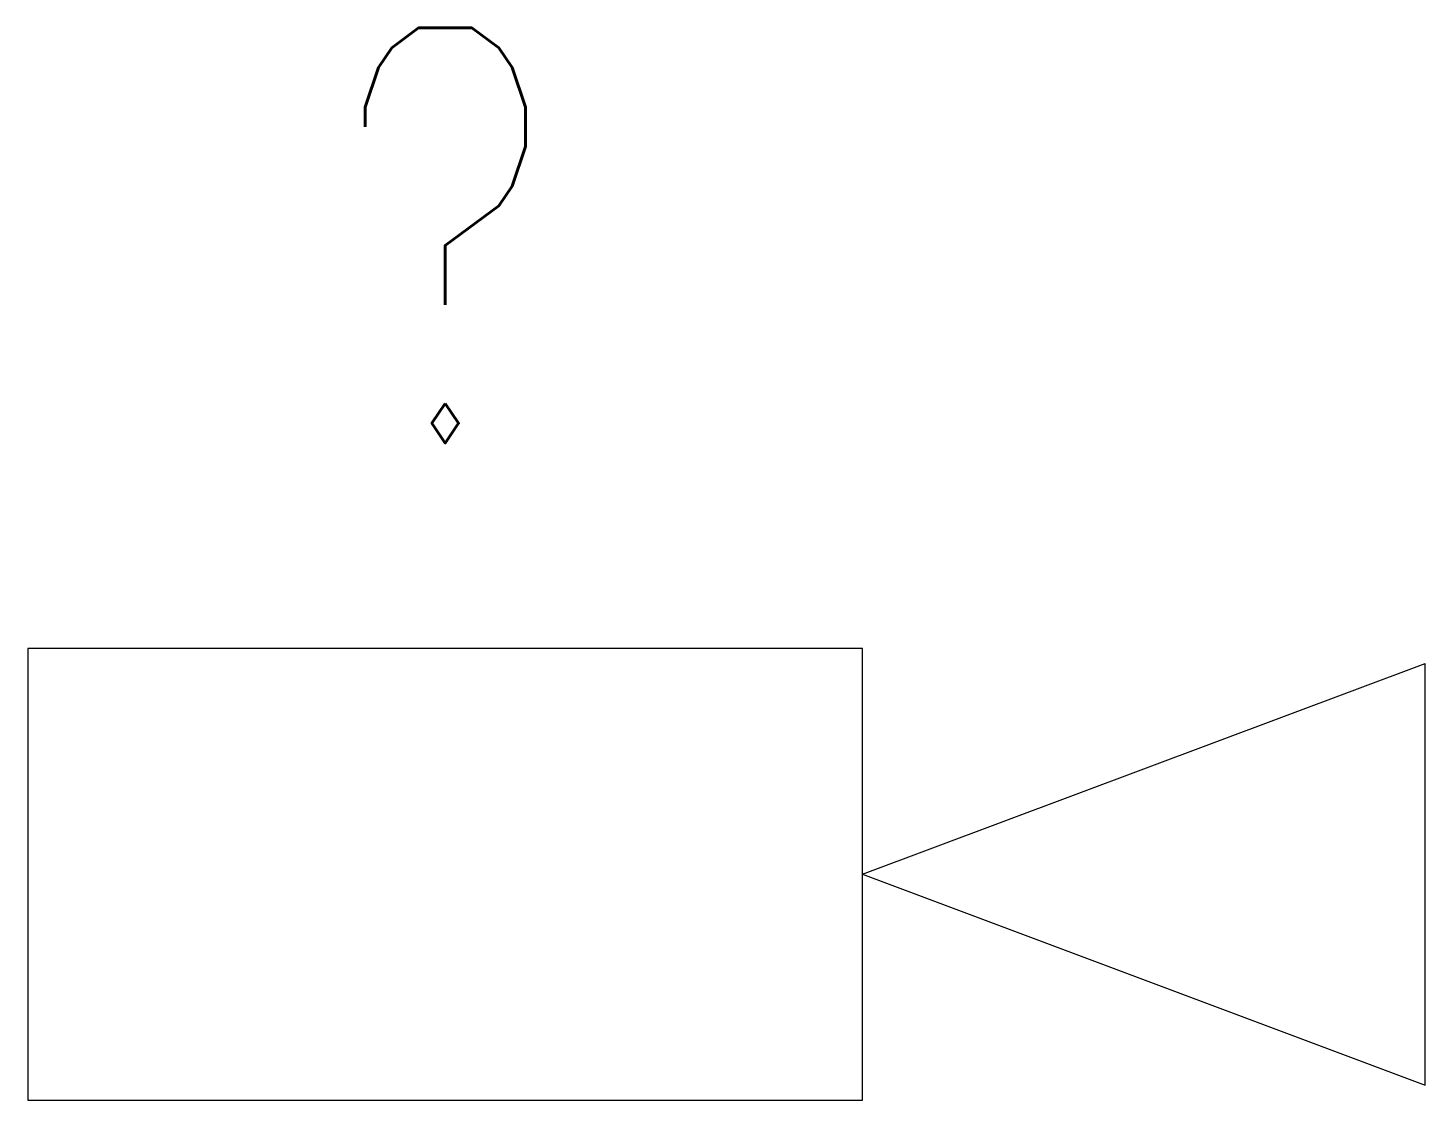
# Model space of a CAD drawing. Extents: x 0 to 0.316, y -0.051 to 0.191.
import ezdxf
from ezdxf.enums import TextEntityAlignment as Align

# ---------------------------------------------------------------- set-up
doc = ezdxf.new("R2010")
doc.units = 0
doc.header["$MEASUREMENT"] = 0
doc.layers.get('0').update_dxf_attribs({"linetype": 'CONTINUOUS'})
doc.layers.add('T-BLKA', color=4, linetype='CONTINUOUS')
doc.styles.add('BRA-ATT', font='romans.shx', dxfattribs={"width": 0.75})

msp = doc.modelspace()

# ---------------------------------------------------------------- linework, layer by layer
for p, q in [((0.18849, 0.05099), (0, 0.05099)), ((0, 0.05099), (0, -0.05099)), ((0.18849, -0.05099), (0.18849, 0.05099)), ((0.18849, 0), (0.31551, 0.04763)), ((0.31551, -0.04763), (0.31551, 0.04763)), ((0.18849, 0), (0.31551, -0.04763)), ((0, -0.05099), (0.18849, -0.05099))]:
    msp.add_line(p, q)

# ---------------------------------------------------------------- texts
at = {"layer": 'T-BLKA', "color": 4, "style": 'BRA-ATT', "width": 0.75}
msp.add_attdef('?', text='SP', height=0.09375, dxfattribs=at).set_placement((0.09425, 0.14428), align=Align.MIDDLE)

doc.saveas('drawing.dxf')
